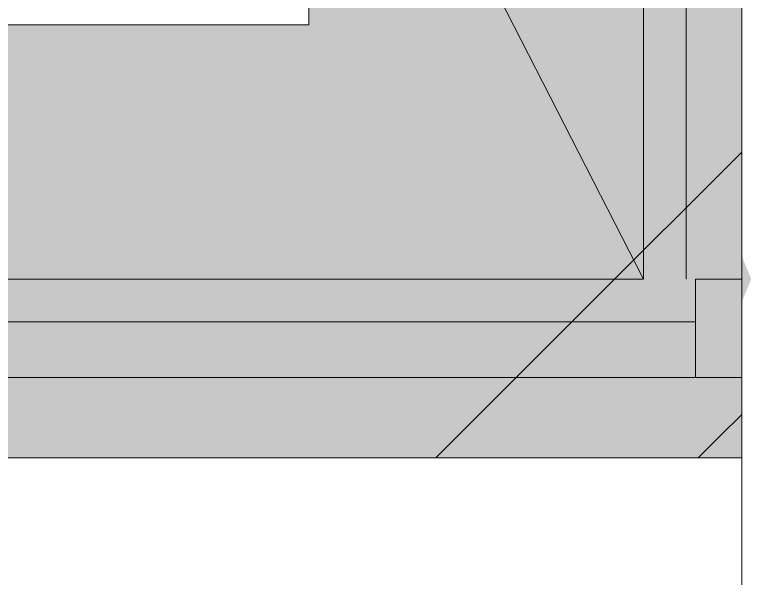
# Model space of a CAD drawing. Header units: millimetres. Extents: x -546 to 1681, y -650 to 1730.
# Drawn here: x 815.528 to 816.718, y 632.56 to 633.471 of the extents above; entities that cross this region are included whole.
import ezdxf

# ---------------------------------------------------------------- set-up
doc = ezdxf.new("R2010")
doc.units = ezdxf.units.MM

msp = doc.modelspace()

# ---------------------------------------------------------------- hatches: boundary and pattern name
at = {"true_color": 0xffffff}
h = msp.add_hatch(color=7, dxfattribs=at)
h.dxf.hatch_style = 2
h.paths.add_polyline_path([(816.0032, 652.4868), (816.7022, 652.4708), (816.7022, 633.4547), (816.0032, 633.4547)])
h = msp.add_hatch(color=7, dxfattribs=at)
h.dxf.hatch_style = 2
h.paths.add_polyline_path([(816.0032, 633.4547), (816.0032, 632.7547), (794.3862, 632.7547), (794.3862, 633.4547)])
h = msp.add_hatch(color=7, dxfattribs=at)
h.dxf.hatch_style = 2
h.paths.add_polyline_path([(816.0032, 633.4547), (816.7022, 633.4547), (816.7022, 632.7547)])
h = msp.add_hatch(color=7, dxfattribs=at)
h.dxf.hatch_style = 2
h.paths.add_polyline_path([(816.0032, 632.7547), (816.0032, 633.4547), (816.7022, 632.7547)])
h = msp.add_hatch(color=7)
h.dxf.hatch_style = 2
h.paths.add_polyline_path([(816.6132, 633.1337), (816.5497, 633.1073), (816.5232, 633.0437), (816.5497, 632.9802), (816.6132, 632.9537), (816.6282, 632.9537), (816.6918, 632.9802), (816.7182, 633.0437), (816.6918, 633.1073), (816.6282, 633.1337)])

# ---------------------------------------------------------------- linework, layer by layer
at = {"color": 7, "lineweight": 0}
for points in [[(816.7032, 614.7057), (816.7032, 653.6188)], [(816.5442, 653.3188), (816.5442, 633.0437)], [(816.6132, 653.3188), (816.6132, 633.0437)], [(816.0032, 652.4868), (816.0032, 633.4547)], [(816.7032, 633.4547), (816.7032, 652.4708)], [(809.0722, 647.6498), (816.5442, 633.0437)], [(816.0032, 633.4547), (794.3862, 633.4547)], [(816.7032, 632.7547), (816.7032, 633.4547)], [(816.4552, 633.0017), (816.7032, 633.2487)], [(816.5442, 633.0437), (793.7612, 633.0437)], [(816.6282, 632.8847), (816.6282, 633.0437)], [(816.6282, 633.0437), (816.7032, 633.0437)], [(816.2082, 632.7547), (816.4552, 633.0017)], [(816.6282, 632.9747), (793.7612, 632.9747)], [(816.7032, 632.8847), (793.6862, 632.8847)], [(816.6672, 632.7897), (816.7032, 632.8247)], [(816.6322, 632.7547), (816.6672, 632.7897)], [(816.7032, 632.7547), (793.6862, 632.7547)], [(794.3862, 632.7547), (816.7032, 632.7547)]]:
    msp.add_lwpolyline(points, dxfattribs=at)

doc.saveas('drawing.dxf')
